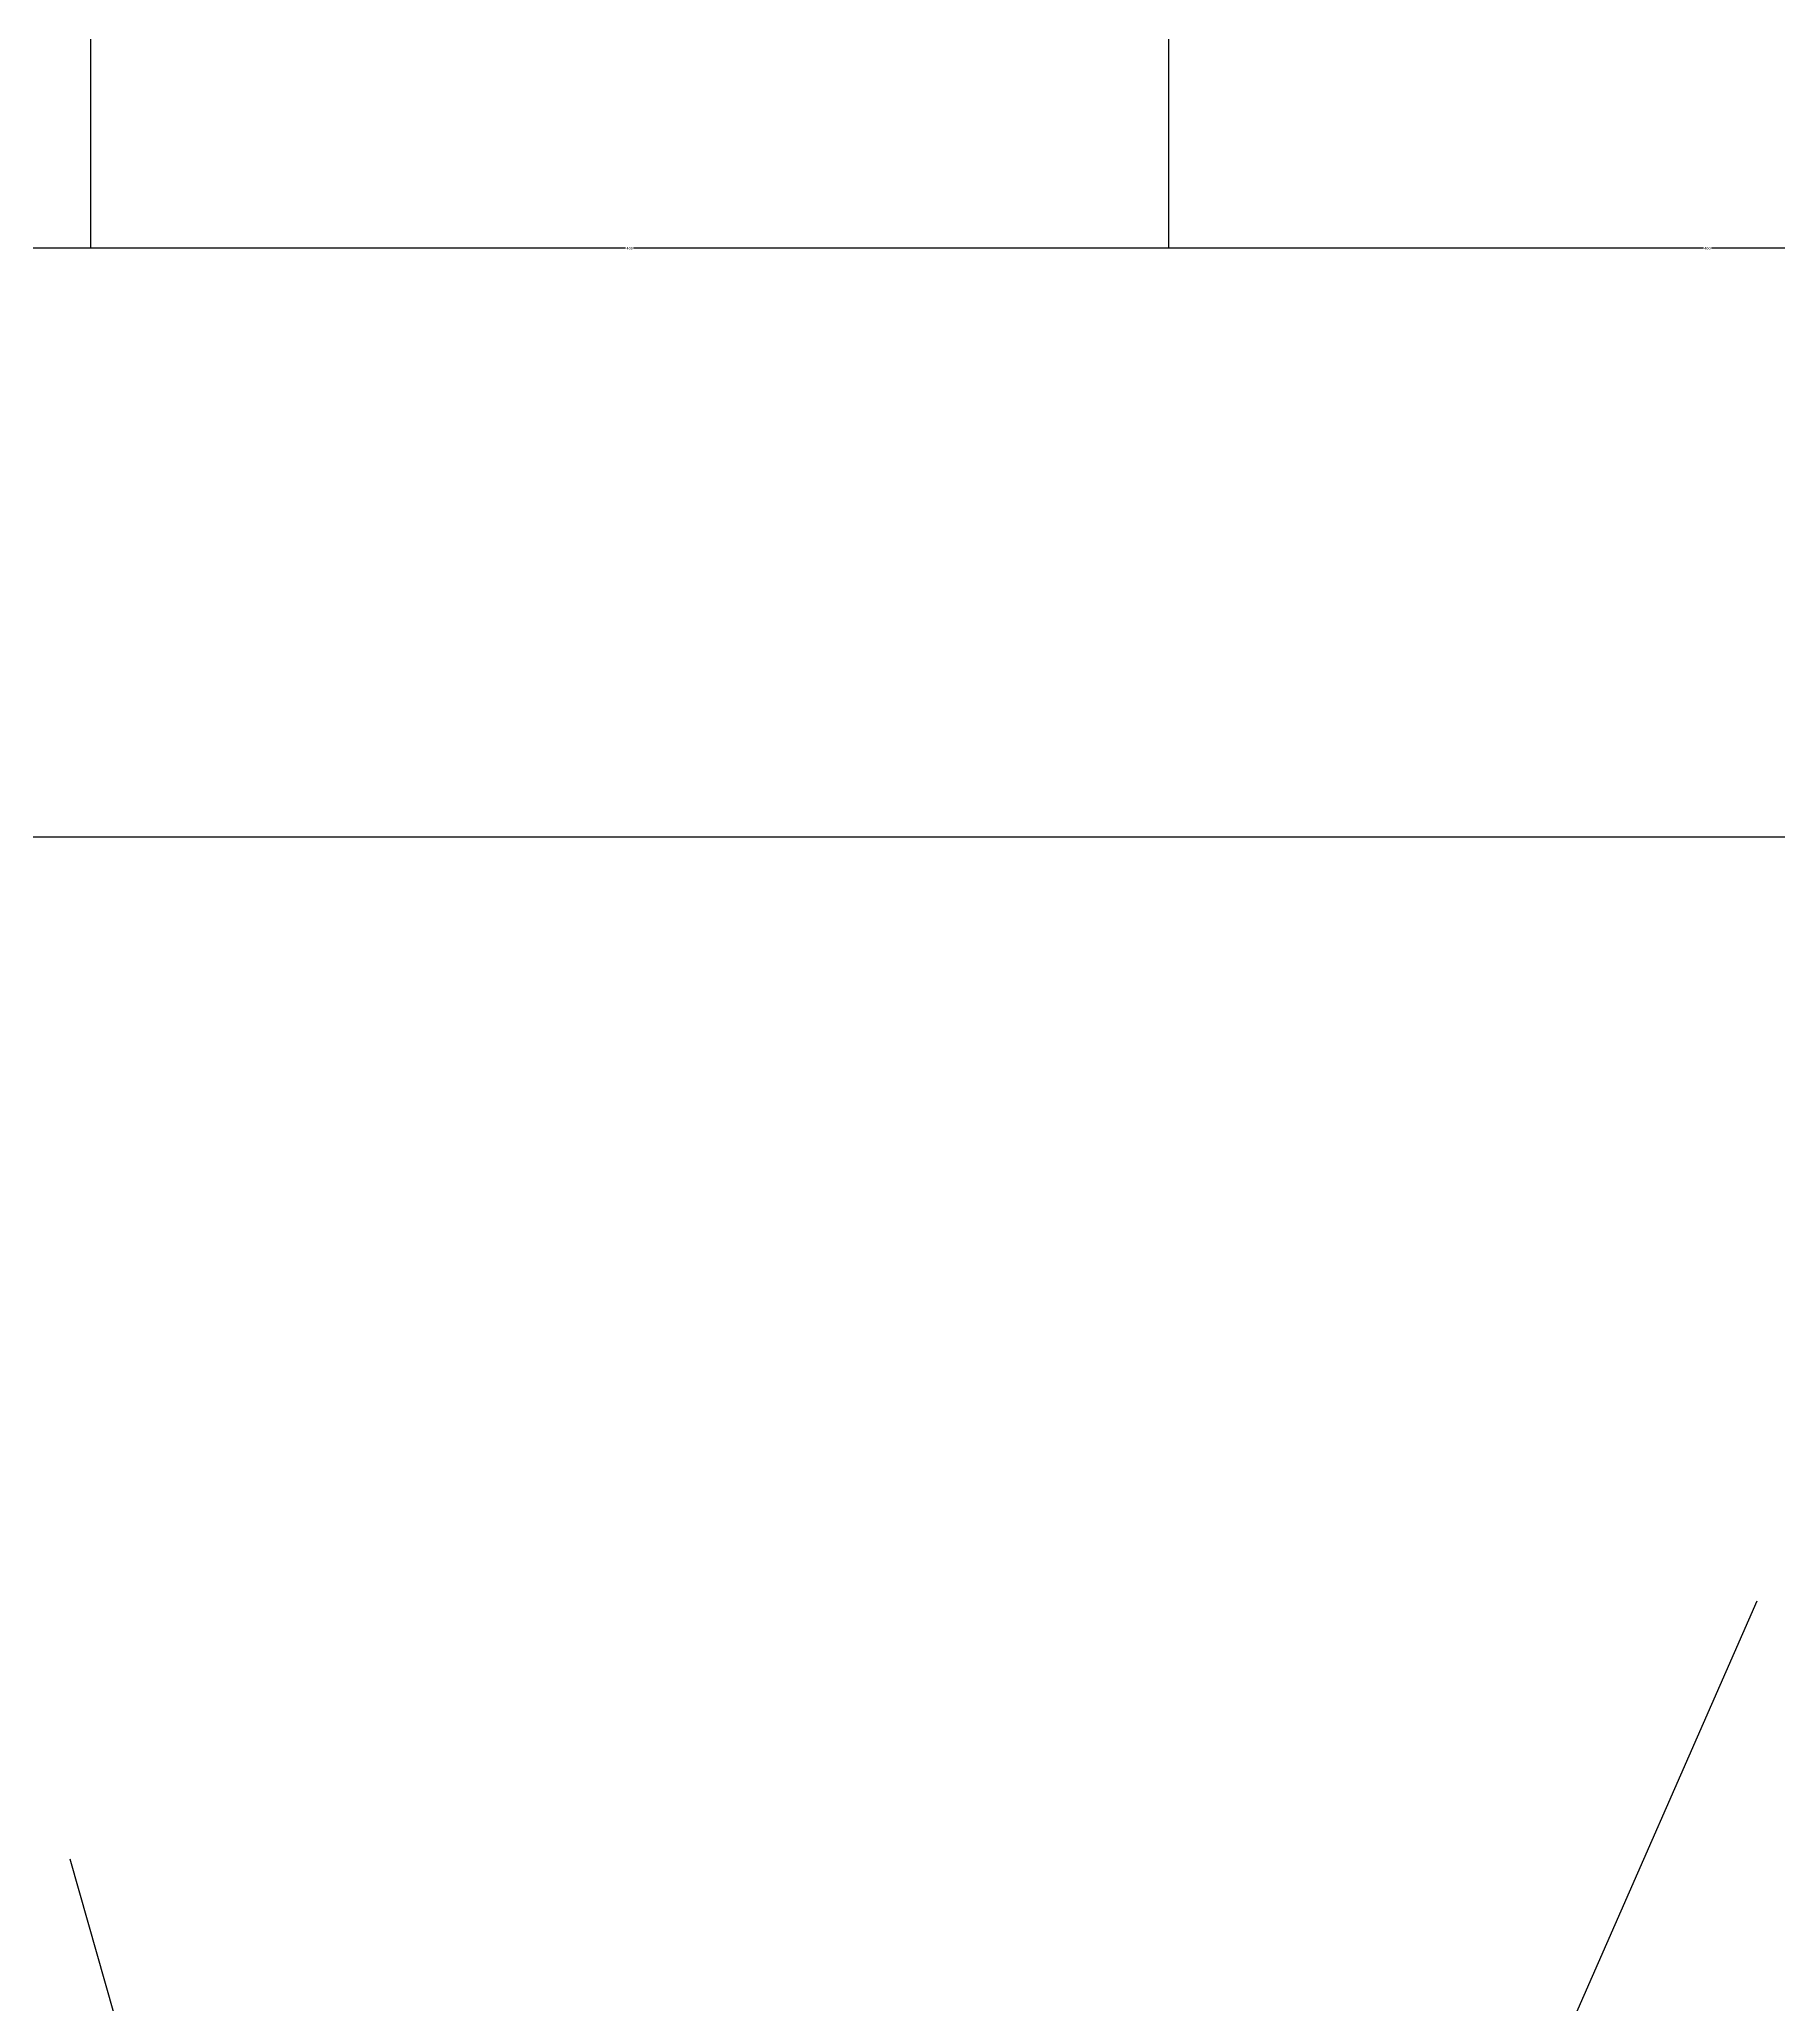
# Model space of a CAD drawing. Header units: metres. Extents: x 247 to 5330, y 146 to 7075.
# Drawn here: x 815 to 1460, y 1667 to 2396 of the extents above; entities that cross this region are included whole.
import ezdxf

# ---------------------------------------------------------------- set-up
doc = ezdxf.new("R2010")
doc.units = ezdxf.units.M
doc.layers.add('DIM', color=3, linetype='Continuous')
doc.dimstyles.get("Standard").update_dxf_attribs({"dimtxt": 2.5, "dimasz": 2.5, "dimexe": 1.25, "dimexo": 0.625, "dimtad": 1, "dimcen": 2.5, "dimazin": 3, "dimtfac": 1, "dimtmove": 0, "dimatfit": 3})

# ---------------------------------------------------------------- blocks, each defined once
blk = doc.blocks.new('*D4')
for p, q in [((393.78, 2271.08), (393.78, 2100.3)), ((3393.78, 2271.08), (3393.78, 2100.3)), ((394.03, 2100.3), (1891.78, 2100.3)), ((1895.78, 2100.3), (3393.53, 2100.3))]:
    blk.add_line(p, q)
at = {"layer": 'Defpoints'}
for p in [(393.78, 2271.08), (3393.78, 2271.08), (393.78, 2100.3)]:
    blk.add_point(p, dxfattribs=at)
at = {"layer": 'DIM', "insert": (1893.78, 2100.3), "char_height": 1, "attachment_point": 5}
blk.add_mtext('3000', dxfattribs=at)
blk = doc.blocks.new('*D25')
for p, q in [((833.78, 2396.27), (833.78, 2318.71)), ((1233.78, 2396.27), (1233.78, 2318.71)), ((1032.28, 2318.71), (833.53, 2318.71)), ((1234.03, 2318.71), (1035.28, 2318.71))]:
    blk.add_line(p, q)
at = {"layer": 'Defpoints'}
for p in [(833.78, 2396.27), (1233.78, 2396.27), (1233.78, 2318.71)]:
    blk.add_point(p, dxfattribs=at)
at = {"layer": 'DIM', "insert": (1033.78, 2318.71), "char_height": 1, "attachment_point": 5}
blk.add_mtext('400', dxfattribs=at)
blk = doc.blocks.new('*D29')
for p, q in [((633.78, 2396.27), (633.78, 2318.71)), ((833.78, 2396.27), (833.78, 2318.71)), ((732.28, 2318.71), (633.53, 2318.71)), ((834.03, 2318.71), (735.28, 2318.71))]:
    blk.add_line(p, q)
at = {"layer": 'Defpoints'}
for p in [(633.78, 2396.27), (833.78, 2396.27), (833.78, 2318.71)]:
    blk.add_point(p, dxfattribs=at)
at = {"layer": 'DIM', "insert": (733.78, 2318.71), "char_height": 1, "attachment_point": 5}
blk.add_mtext('200', dxfattribs=at)
blk = doc.blocks.new('*D30')
for p, q in [((1233.78, 2396.27), (1233.78, 2318.71)), ((1633.78, 2396.27), (1633.78, 2318.71)), ((1432.28, 2318.71), (1233.53, 2318.71)), ((1634.03, 2318.71), (1435.28, 2318.71))]:
    blk.add_line(p, q)
at = {"layer": 'Defpoints'}
for p in [(1233.78, 2396.27), (1633.78, 2396.27), (1633.78, 2318.71)]:
    blk.add_point(p, dxfattribs=at)
at = {"layer": 'DIM', "insert": (1433.78, 2318.71), "char_height": 1, "attachment_point": 5}
blk.add_mtext('400', dxfattribs=at)

msp = doc.modelspace()

# ---------------------------------------------------------------- dimensions: what is measured, and where the dimension line sits
at = {"layer": 'DIM'}
for base, p1, p2, picture, middle in [((833.78, 2318.71), (833.78, 2396.27), (633.78, 2396.27), '*D29', (733.78, 2318.71)), ((1233.78, 2318.71), (1233.78, 2396.27), (833.78, 2396.27), '*D25', (1033.78, 2318.71)), ((1633.78, 2318.71), (1633.78, 2396.27), (1233.78, 2396.27), '*D30', (1433.78, 2318.71)), ((393.78, 2100.3), (393.78, 2271.08), (3393.78, 2271.08), '*D4', (1893.78, 2100.3))]:
    dim = msp.add_linear_dim(base=base, p1=p1, p2=p2, dimstyle='Standard', dxfattribs=at)
    dim.commit()
    dim.dimension.update_dxf_attribs({"geometry": picture, "text_midpoint": middle})

# ---------------------------------------------------------------- leaders
for points in [[(1175.95, 1187.35), (1452.25, 1816.82)], [(1071.32, 862.13), (826.16, 1720.95)]]:
    msp.add_leader(points, dimstyle='Standard', dxfattribs=at)

doc.saveas('drawing.dxf')
